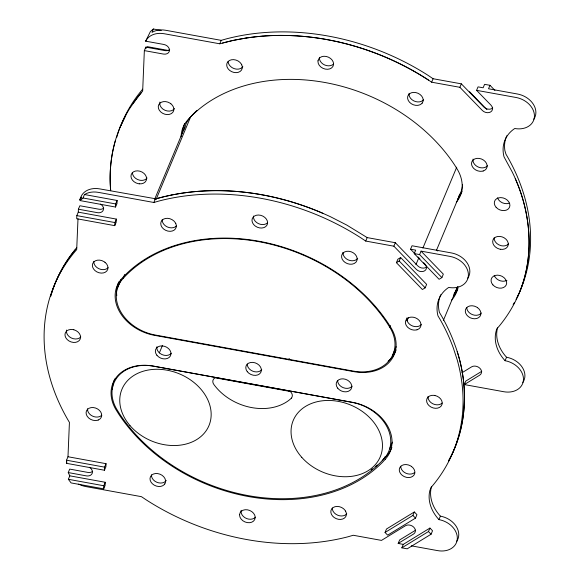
<?xml version="1.0" encoding="UTF-8"?>
<svg xmlns="http://www.w3.org/2000/svg" width="580" height="580" viewBox="0 0 580 580"><rect width="100%" height="100%" fill="white"/><g stroke="black" fill="none" stroke-linecap="round" stroke-linejoin="round"><path stroke-width="0.87" d="M67.983 456.743L106.031 463.674L105.901 466.777L104.451 470.242L66.403 463.311L66.533 460.208L67.983 456.743L69.426 422.37L68.679 421.16A216.123 166.525 22.7 0 1 75.864 250.56L76.698 249.632L77.995 218.877M76.828 215.622L76.698 218.725L114.753 225.656L116.203 222.191L116.334 219.088L78.278 212.157L76.828 215.622L114.883 222.553L116.334 219.088M78.278 212.157L78.401 209.213L79.852 205.748L98.868 209.206A6.09 4.691 22.7 0 0 103.726 208.097M69.81 475.832L68.36 479.298L71.079 482.915L103.668 488.853L103.798 485.75L105.248 482.284L69.81 475.832L68.251 472.562L69.701 469.097L87.79 472.403A6.09 4.691 22.7 0 0 92.648 471.293M104.451 470.242L104.581 467.139L106.031 463.674M114.753 225.656L114.883 222.553M115.536 207.045L115.666 203.942L117.116 200.477L84.477 194.532L83.027 197.998L80.091 200.593L115.536 207.045L116.986 203.58L117.116 200.477M105.248 482.284L105.118 485.387L103.668 488.853M169.672 49.474A6.09 4.691 22.6 0 1 164.814 50.59L145.79 47.147L144.347 50.612L142.666 91.045L137.083 97.86L129.333 109.033L125.824 115.094L119.843 127.701C111.809 147.414 108.808 169.041 110.621 190.225M145.732 48.618L145.79 47.147M319.464 57.319L319.406 58.109A8.055 6.206 22.6 0 0 324.793 65.032A8.055 6.206 22.6 0 0 333.529 64.046M50.605 296.648C55.433 279.263 64.097 262.986 75.639 249.132M50.996 295.14L52.352 290.899M52.65 290.094C57.898 274.608 66.25 260.246 76.77 247.747M519.419 292.552C535.507 253.823 530.432 208.865 512.14 171.818L504.027 156.854A40.73 31.392 22.6 0 1 514.75 128.506A19.648 15.145 22.6 0 0 532.346 122.721L533.303 121.068A19.648 15.145 22.6 0 0 516.04 97.484L476.586 90.335L478.029 86.869L483.147 87.79L484.59 84.325L489.977 85.303L494.928 90.407M115.406 140.519C110.664 156.738 109.214 173.877 110.729 190.697M161.276 30.435L153.352 29L150.372 31.588L145.681 41.18A19.648 15.145 22.6 0 1 164.234 33.741L219.791 43.804L221.205 40.353L226.417 38.874A216.123 166.561 22.6 0 1 428.192 75.429L433.086 78.728L461.339 83.846L483.756 106.959A6.09 4.691 22.6 0 0 492.732 108.003M153.352 29L152.025 32.378A19.648 15.145 22.6 0 1 165.677 30.276L221.205 40.353M146.537 48.009L147.11 46.625L169.244 50.634M373.317 52.331C393.834 59.936 413.525 69.897 431.643 82.193L433.086 78.728M476.586 90.335L490.948 105.139A6.09 4.691 22.6 0 1 490.658 111.94A6.09 4.691 22.6 0 1 482.313 110.425L459.889 87.312L461.339 83.846M489.977 85.303L488.527 88.769L517.49 94.018A19.648 15.145 22.6 0 1 534.745 117.602L533.796 119.255M515.258 178.662C532.73 217.565 534.803 264.552 514.598 302.883A216.086 166.532 22.6 0 1 499.402 325.887L496.864 328.824A40.97 31.574 22.6 0 0 496.183 344.89L497.031 347.652A40.97 31.574 22.6 0 0 505.078 360.702A19.648 15.145 22.6 0 1 521.928 372.73L522.732 374.702A19.648 15.145 22.6 0 1 503.781 391.725L464.326 384.576L465.769 381.103L481.139 371.686A6.09 4.691 22.6 0 0 481.762 371.222M505.078 360.702L506.521 357.236A40.97 31.574 22.6 0 1 498.474 344.187L497.625 341.424A40.97 31.574 22.6 0 1 497.502 327.874M80.091 200.593L81.541 197.12L79.736 199.781L81.186 196.315A19.648 15.138 22.7 0 1 99.738 188.892L155.889 198.831C213.781 182.512 276.725 191.574 330.665 216.833L346.753 225.062L367.169 237.59L395.328 242.723L417.73 265.857A6.09 4.691 22.7 0 0 426.706 266.909M117.327 288.492L121.162 279.321M154.643 199.274L184.991 126.737M84.477 194.532L84.644 194.452A19.648 15.138 22.7 0 1 98.288 192.357L153.838 202.478L155.288 199.005M390.463 325.576L389.76 327.243A41.688 32.125 22.7 0 1 389.165 360.666A41.688 32.125 22.7 0 1 353.22 371.077L155.28 335.03A41.688 32.125 22.7 0 1 120.749 311.786A41.688 32.125 22.7 0 1 122.953 278.661L124.7 274.492M156.085 199.448L190.617 116.906L193.27 114.021A161.109 124.142 22.7 0 1 196.881 110.512M66.403 463.311L66.983 461.926M159.355 352.872L162.494 345.368M288.68 359.774L289.26 358.389M153.838 202.478L159.014 201.013A216.123 166.525 22.7 0 1 360.738 237.742L365.719 241.062L367.169 237.59M423.668 262.755L424.915 264.038A6.09 4.691 22.7 0 1 424.625 270.838A6.09 4.691 22.7 0 1 416.28 269.323L393.878 246.188L395.328 242.723M396.408 262.689L397.858 259.224L400.642 257.52L426.634 284.36L425.184 287.825L422.399 289.529L396.408 262.689L399.192 260.986L400.642 257.52M414.932 253.736L410.56 249.226L412.01 245.761L451.465 252.945A19.648 15.138 22.7 0 1 468.705 276.544L467.755 278.19M441.887 277.602L419.608 254.606L421.058 251.14L443.337 274.137L441.887 277.602L439.103 279.306L414.229 253.619L415.679 250.154L410.56 249.226M415.925 264.712L418.709 258.042M422.9 248.037L456.728 167.163M392.305 355.902L396.147 346.731M406.957 320.885L408.349 317.55M436.602 250.009L459.969 194.148M382.263 460.469A162.4 125.135 22.7 0 0 384.061 458.678L384.736 456.96M389.666 448.797L392.457 442.127M443.381 320.392L457.33 287.042A41.688 32.125 22.7 0 1 453.777 294.314M385.048 532.469L386.498 529.003L414.337 511.973L416.94 514.656L415.49 518.121L387.65 535.151L385.048 532.469L412.887 515.439L414.337 511.973M403.288 544.374L401.838 547.839L407.225 548.818L431.085 534.223L432.535 530.758L429.939 528.068L403.288 544.374L398.177 543.438L399.627 539.973L414.997 530.57A6.09 4.691 22.7 0 0 415.621 530.105M401.838 547.839L428.489 531.541L429.939 528.068M411.307 545.831L437.625 550.623A19.648 15.138 22.7 0 0 456.583 533.622L455.778 531.65A19.648 15.138 22.7 0 0 438.929 519.608L440.379 516.142A40.73 31.385 22.7 0 1 431.375 486.866M119.937 127.578L125.816 115.195M440.8 294.705L440.082 296.329A40.97 31.566 22.7 0 0 439.423 312.402L441.677 316.201A216.086 166.496 22.7 0 1 454.72 344.339C468.821 381.799 468.277 425.618 448.507 460.984C466.98 427.902 468.734 387.237 457.171 351.56M517.606 296.656L520.862 289.087A216.123 166.561 22.6 0 0 505.985 154.215L504.89 150.626A40.73 31.392 22.6 0 1 506.811 135.742M516.04 299.411L518.81 293.741M133.008 103.457L141.462 92.445M166.257 480.458L165.771 481.074A8.055 6.206 22.7 0 1 156.701 482.205A8.055 6.206 22.7 0 1 151.474 474.824M357.7 258.346L357.186 258.955A8.055 6.206 22.7 0 1 348.029 259.833A8.055 6.206 22.7 0 1 343.055 252.358M122.953 278.661L125.606 275.775A161.109 124.142 22.7 0 1 387.389 323.444L389.76 327.243M423.567 99.695L423.023 100.282A8.055 6.206 22.6 0 1 413.765 100.862A8.055 6.206 22.6 0 1 409.096 93.293M461.883 372.817L471.627 366.843A6.09 4.691 22.6 0 1 479.979 368.358A6.09 4.691 22.6 0 1 479.696 375.159L464.326 384.576M398.177 543.438L413.547 534.035A6.09 4.691 22.7 0 0 413.83 527.242A6.09 4.691 22.7 0 0 405.492 525.719L381.488 540.4L353.242 535.26L348.152 536.739A216.123 166.525 22.7 0 1 146.428 500.003L141.418 496.668L85.905 486.576A19.648 15.138 22.7 0 1 78.67 484.068M219.791 43.804L232.885 40.433L245.978 38.033M156.085 198.78L163.451 196.83M222.517 43.036C292.305 24.36 368.575 41.238 428.518 80.083M163.734 196.758L171.31 195.069M171.528 195.025L179.307 193.597M246.188 37.997L254.069 36.939M179.452 193.575C227.694 185.81 277.733 193.894 322.422 213.106L322.85 213.331M254.352 36.902L262.276 36.127M262.624 36.098L270.592 35.612M270.998 35.597L278.994 35.395M279.444 35.387L287.477 35.467M287.955 35.481L296.017 35.837M296.518 35.866L304.601 36.504M305.109 36.547L313.222 37.461M313.729 37.526L321.856 38.715M322.349 38.795L330.484 40.259M145.681 41.18L163.77 44.442A6.09 4.691 22.6 0 1 169.476 50.315A6.09 4.691 22.6 0 1 163.371 54.056L144.347 50.612M431.643 82.193L459.889 87.312M365.719 241.062L393.878 246.188M421.058 251.14L450.015 256.411A19.648 15.138 22.7 0 1 467.255 280.01L466.305 281.655A19.648 15.138 22.7 0 1 448.71 287.426A40.97 31.566 22.7 0 0 439.698 297.373L438.632 299.795A40.97 31.566 22.7 0 0 437.973 315.868L440.227 319.667A216.086 166.496 22.7 0 1 453.27 347.812L457.163 359.716A216.123 166.525 22.7 0 1 431.302 487.193L429.925 490.332A40.73 31.385 22.7 0 0 438.929 519.608M414.229 253.619L419.608 254.606M83.027 197.998L115.666 203.942M78.401 209.213L97.425 212.671A6.09 4.691 22.7 0 0 103.312 210.032A6.09 4.691 22.7 0 0 100.485 204.073M66.533 460.208L104.581 467.139M68.36 479.298L103.798 485.75M68.251 472.562L86.34 475.875A6.09 4.691 22.7 0 0 92.234 473.229A6.09 4.691 22.7 0 0 89.4 467.27M330.962 40.353L339.104 42.093M339.546 42.195L347.695 44.21M348.087 44.319L356.236 46.617M356.577 46.719L364.726 49.3M364.987 49.394L373.136 52.258M469.553 91.705L486.896 109.584M418.049 256.954L419.92 258.89M399.192 260.986L425.184 287.825M412.887 515.439L415.49 518.121M428.489 531.541L431.085 534.223M396.133 349.899A42.021 32.378 22.7 0 1 388.092 361.267M112.491 389.477A42.028 32.386 22.7 0 1 114.717 378.965M391.891 447.412A42.021 32.378 22.7 0 1 386.737 455.771L381.386 461.513A161.109 124.142 22.7 0 1 119.603 413.845L117.232 410.038A41.688 32.125 22.7 0 1 117.827 376.623A41.688 32.125 22.7 0 1 153.772 366.212L351.712 402.259A41.688 32.125 22.7 0 1 386.244 425.502A41.688 32.125 22.7 0 1 384.04 458.628M377.239 465.051A162.4 125.135 22.7 0 1 375.267 466.697M372.563 468.836A162.4 125.135 22.7 0 1 371.185 469.873M116.776 295.713A42.021 32.378 22.7 0 1 118.799 281.887M457.924 286.44A42.021 32.386 22.6 0 1 451.392 300.382M436.414 250.125A42.021 32.386 22.6 0 1 437.813 250.981M181.119 136.706A42.028 32.393 22.6 0 1 188.268 119.437L190.544 116.964A162.4 125.164 22.6 0 1 454.488 164.785L456.888 168.613A42.021 32.386 22.6 0 1 456.293 202.304M174.486 108.569A8.055 6.206 22.6 0 1 164.887 110.236A8.055 6.206 22.6 0 1 159.891 102.058M242.853 66.736A8.055 6.206 22.6 0 1 234.117 68.607A8.055 6.206 22.6 0 1 228.15 61.553M508.493 243.905A8.055 6.206 22.6 0 1 501.874 245.826L500.895 245.615A8.055 6.206 22.6 0 1 494.146 237.778M487.417 165.742A8.055 6.206 22.6 0 1 484.626 167.526L483.742 167.743A8.055 6.206 22.6 0 1 475.875 165.597A8.055 6.206 22.6 0 1 473.084 159.065M481.327 313.026A8.055 6.206 22.6 0 1 472.475 314.65A8.055 6.206 22.6 0 1 466.748 307.487M147.066 178.009A8.055 6.206 22.6 0 1 140.722 180.358L139.744 180.213A8.055 6.206 22.6 0 1 132.407 172.709M116.696 137.416A216.123 166.561 22.6 0 1 142.687 89.168M457.99 288.55A42.021 32.386 22.6 0 1 453.393 296.293M462.188 191.023A42.021 32.386 22.6 0 1 457.743 198.838M182.569 133.24A42.028 32.393 22.6 0 1 184.65 123.54M514.424 302.441A216.086 166.532 22.6 0 1 513.155 304.681M522.827 382.466A19.648 15.145 22.6 0 0 524.182 371.236L523.377 369.264A19.648 15.145 22.6 0 0 506.521 357.236M506.913 280.343A8.055 6.206 22.6 0 1 494.254 275.355M509.363 203.16A8.055 6.206 22.6 0 1 497.488 197.802M101.768 415.193A8.055 6.206 22.7 0 1 99.68 416.556L98.832 416.824A8.055 6.206 22.7 0 1 90.9 415.142A8.055 6.206 22.7 0 1 87.58 408.712M255.403 517.215A8.055 6.206 22.7 0 1 246.855 518.636A8.055 6.206 22.7 0 1 241.033 511.915L241.041 511.118A8.055 6.206 22.7 0 1 241.164 510.335M442.17 403.064A8.055 6.206 22.7 0 1 432.992 403.854A8.055 6.206 22.7 0 1 428.098 396.358M414.751 472.41A8.055 6.206 22.7 0 1 405.971 473.251A8.055 6.206 22.7 0 1 400.715 466.269M421.298 324.524A8.055 6.206 22.7 0 1 418.499 326.308L417.622 326.525A8.055 6.206 22.7 0 1 409.755 324.372A8.055 6.206 22.7 0 1 406.964 317.84M108.09 267.728A8.055 6.206 22.7 0 1 98.984 268.757A8.055 6.206 22.7 0 1 93.851 261.341M176.371 226.026A8.055 6.206 22.7 0 1 167.221 226.903A8.055 6.206 22.7 0 1 162.24 219.436M80.779 336.965A8.055 6.206 22.7 0 1 71.289 337.966A8.055 6.206 22.7 0 1 66.562 330.049M346.746 513.822A8.055 6.206 22.7 0 1 337.806 515.25A8.055 6.206 22.7 0 1 332.267 507.993M267.518 222.843A8.055 6.206 22.7 0 1 258.303 223.554A8.055 6.206 22.7 0 1 253.496 216.028M171.339 353.256A8.055 6.206 22.7 0 1 161.958 354.554A8.055 6.206 22.7 0 1 156.919 346.738M261.739 369.714A8.055 6.206 22.7 0 1 252.837 371.214A8.055 6.206 22.7 0 1 247.232 363.986M352.147 386.178A8.055 6.206 22.7 0 1 343.237 387.679A8.055 6.206 22.7 0 1 337.632 380.451M456.67 541.386A19.648 15.138 22.7 0 0 458.033 530.156L457.228 528.184A19.648 15.138 22.7 0 0 440.379 516.142M184.404 129.108A41.688 32.125 22.7 0 1 190.617 116.906M461.941 188.826A41.688 32.125 22.7 0 1 458.765 196.265M462.593 184.781A41.688 32.125 22.7 0 1 462.122 188.036M239.591 514.583L239.583 515.381A8.055 6.206 22.7 0 0 247.348 522.609A8.055 6.206 22.7 0 0 255.171 517.838L255.178 517.041A8.055 6.206 22.7 0 0 247.413 509.813A8.055 6.206 22.7 0 0 239.591 514.583M318.021 60.784L317.956 61.574A8.055 6.206 22.6 0 0 325.271 69.093A8.055 6.206 22.6 0 0 333.514 64.779L333.58 63.981A8.055 6.206 22.6 0 0 326.264 56.463A8.055 6.206 22.6 0 0 318.021 60.784M267.598 222.792L267.525 223.583A8.055 6.206 22.7 0 1 255.28 226.069A8.055 6.206 22.7 0 1 256.222 215.289A8.055 6.206 22.7 0 1 267.598 222.792M164.807 483.923L164.321 484.539A8.055 6.206 22.7 0 1 150.974 482.052A8.055 6.206 22.7 0 1 157.622 473.577A8.055 6.206 22.7 0 1 164.807 483.923M342.983 253.061L342.468 253.67A8.055 6.206 22.7 0 0 345.26 262.559A8.055 6.206 22.7 0 0 355.736 262.421L356.25 261.812A8.055 6.206 22.7 0 0 353.459 252.923A8.055 6.206 22.7 0 0 342.983 253.061M124.562 275.601L121.887 278.509A42.021 32.378 22.7 0 0 119.661 311.902A42.021 32.378 22.7 0 0 154.469 335.334L353.996 371.671A42.021 32.378 22.7 0 0 390.231 361.173A42.021 32.378 22.7 0 0 390.833 327.482L388.44 323.654A162.4 125.135 22.7 0 0 124.562 275.601M385.287 459.237L382.611 462.144A162.4 125.135 22.7 0 1 118.733 414.091L116.696 410.843A42.028 32.386 22.7 0 1 116.754 376.804A42.028 32.386 22.7 0 1 153.171 366.082L352.705 402.411A42.021 32.378 22.7 0 1 387.505 425.843A42.021 32.378 22.7 0 1 385.287 459.237M422.124 103.168L421.573 103.747A8.055 6.206 22.6 0 1 408.298 100.521A8.055 6.206 22.6 0 1 415.737 92.561A8.055 6.206 22.6 0 1 422.124 103.168M291.392 398.163L289.348 399.961A49.119 37.845 22.7 0 1 215.39 386.49L213.94 384.605A6.496 5.003 22.7 0 1 214.259 378.37L215.194 377.805L290.312 391.478A6.496 5.003 22.7 0 1 291.392 398.163M98.23 420.022L97.382 420.297A8.055 6.206 22.7 0 1 86.086 412.706A8.055 6.206 22.7 0 1 97.636 408.987A8.055 6.206 22.7 0 1 98.23 420.022M483.184 170.991L482.299 171.209A8.055 6.206 22.6 0 1 471.547 163.053A8.055 6.206 22.6 0 1 483.56 160.102A8.055 6.206 22.6 0 1 483.184 170.991M417.049 329.774L416.172 329.991A8.055 6.206 22.7 0 1 405.427 321.82A8.055 6.206 22.7 0 1 417.44 318.884A8.055 6.206 22.7 0 1 417.049 329.774M139.28 183.824L138.301 183.679A8.055 6.206 22.6 0 1 132.081 173.028A8.055 6.206 22.6 0 1 145.442 175.051A8.055 6.206 22.6 0 1 139.28 183.824M434.87 395.48L433.891 395.335A8.055 6.206 22.7 0 0 427.728 404.108A8.055 6.206 22.7 0 0 441.083 406.138A8.055 6.206 22.7 0 0 434.87 395.48M500.431 249.291L499.452 249.081A8.055 6.206 22.6 0 1 494.109 238.22A8.055 6.206 22.6 0 1 507.435 241.041A8.055 6.206 22.6 0 1 500.431 249.291M73.812 329.759L72.833 329.556A8.055 6.206 22.7 0 0 65.823 337.799A8.055 6.206 22.7 0 0 79.148 340.627A8.055 6.206 22.7 0 0 73.812 329.759M477.412 307.581L476.564 307.052A8.055 6.206 22.6 0 0 465.298 311.221A8.055 6.206 22.6 0 0 476.89 318.449A8.055 6.206 22.6 0 0 477.412 307.581M411.372 466.378L410.524 465.849A8.055 6.206 22.7 0 0 399.265 470.003A8.055 6.206 22.7 0 0 410.85 477.246A8.055 6.206 22.7 0 0 411.372 466.378M170.839 103.733L170.027 103.16A8.055 6.206 22.6 0 0 158.268 106.56A8.055 6.206 22.6 0 0 169.338 114.391A8.055 6.206 22.6 0 0 170.839 103.733M104.958 262.276L104.146 261.703A8.055 6.206 22.7 0 0 92.379 265.075A8.055 6.206 22.7 0 0 103.428 272.926A8.055 6.206 22.7 0 0 104.958 262.276M345.615 511.168L345.129 510.4A8.055 6.206 22.7 0 0 331.782 508.79A8.055 6.206 22.7 0 0 338.445 519.31A8.055 6.206 22.7 0 0 345.615 511.168M241.737 64.808L241.309 64.017A8.055 6.206 22.6 0 0 227.954 61.654A8.055 6.206 22.6 0 0 233.805 72.406A8.055 6.206 22.6 0 0 241.737 64.808M175.769 223.496L175.341 222.706A8.055 6.206 22.7 0 0 161.994 220.327A8.055 6.206 22.7 0 0 167.83 231.079A8.055 6.206 22.7 0 0 175.769 223.496M129.934 425.517A47.154 36.33 22.7 0 0 208.126 427.424A47.154 36.33 22.7 0 0 158.326 369.286A47.154 36.33 22.7 0 0 129.934 425.517M301.767 457.33A47.154 36.33 22.7 0 0 379.719 458.019A47.154 36.33 22.7 0 0 328.795 400.461A47.154 36.33 22.7 0 0 301.767 457.33M492.891 284.874A8.055 6.206 22.6 0 0 506.217 284.983A8.055 6.206 22.6 0 0 497.51 275.159A8.055 6.206 22.6 0 0 492.891 284.874M496.125 207.321A8.055 6.206 22.6 0 0 509.443 207.43A8.055 6.206 22.6 0 0 500.743 197.606A8.055 6.206 22.6 0 0 496.125 207.321M156.897 355.25A8.055 6.206 22.7 0 0 170.332 356.076A8.055 6.206 22.7 0 0 162.299 345.912A8.055 6.206 22.7 0 0 156.897 355.25M247.305 371.708A8.055 6.206 22.7 0 0 260.739 372.534A8.055 6.206 22.7 0 0 252.706 362.377A8.055 6.206 22.7 0 0 247.305 371.708M337.705 388.172A8.055 6.206 22.7 0 0 351.146 388.999A8.055 6.206 22.7 0 0 343.113 378.841A8.055 6.206 22.7 0 0 337.705 388.172"/></g></svg>
